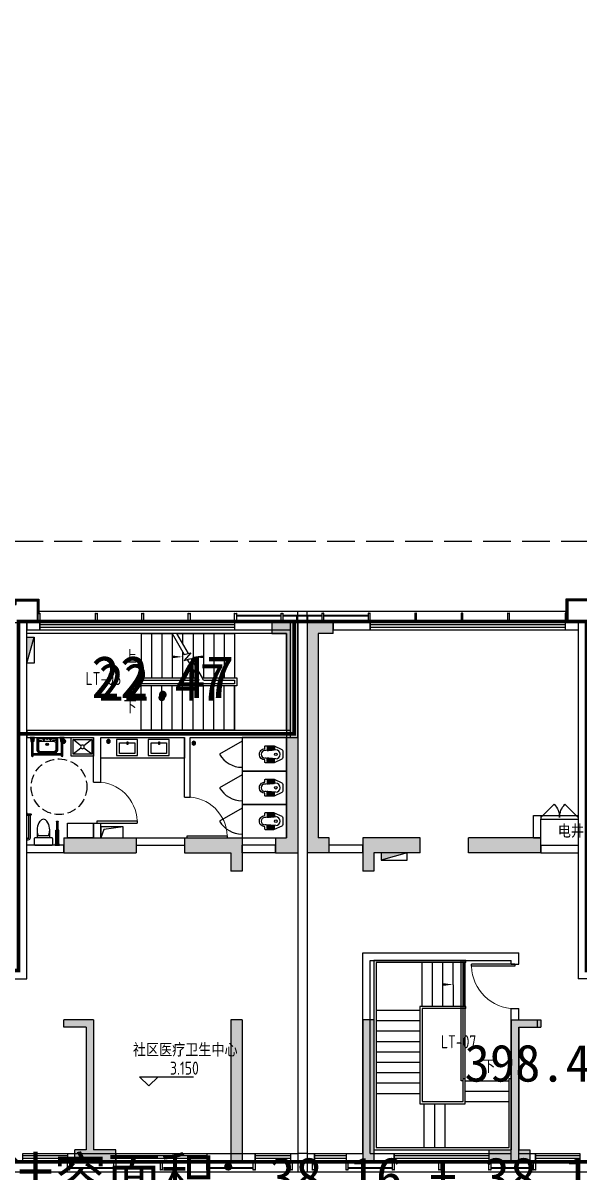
# Model space of a CAD drawing. Extents: x 512858 to 514372, y -232486 to -231710.
# Drawn here: x 513202.23 to 513217.2, y -231867.41 to -231836.46 of the extents above; entities that cross this region are included whole.
import ezdxf

# ---------------------------------------------------------------- set-up
doc = ezdxf.new("R2010")
doc.units = 0
doc.header["$LTSCALE"] = 1000
doc.linetypes.add('__DASH', pattern=[0.35, 0.25, -0.1])
doc.linetypes.add('DASH', pattern=[0.35, 0.25, -0.1])
doc.layers.get('0').update_dxf_attribs({"color": 252})
for name, color, linetype in [('$计算结果', 7, 'Continuous'), ('$面积结果', 7, 'Continuous'), ('0水提弱电', 253, 'Continuous'), ('2#HXT-2F$0$A-WALL-S', 253, 'Continuous'), ('6#-造型-1F（实施版）石材-STONE-S', 253, 'Continuous'), ('6#-造型-1F（实施版）金属型材-METAL-S', 253, 'Continuous'), ('6#-造型-1F（实施版）门窗', 253, 'Continuous'), ('A-ANNO-100-DIM-E', 253, 'Continuous'), ('A-ANNO-100-TXT', 252, 'Continuous'), ('A-ANNO-50-SYMB', 252, 'Continuous'), ('A-DOOR', 252, 'Continuous'), ('A-FIRE-DOOR', 252, 'Continuous'), ('A-HOLE-E', 253, 'Continuous'), ('A-METAL-E', 253, 'Continuous'), ('A-PATT-COLU', 253, 'Continuous'), ('A-SOIL-E', 253, 'Continuous'), ('A-STAIR', 252, 'Continuous'), ('A-STONE-S', 253, 'Continuous'), ('A-STR-CONC-B', 252, 'Continuous'), ('A-TECH-SANT', 253, 'Continuous'), ('A-WALL-S', 252, 'Continuous'), ('A-WINDOW', 253, 'Continuous'), ('AA-洁具及厨具', 253, 'Continuous'), ('LVTRY', 253, 'Continuous'), ('WALL', 252, 'Continuous'), ('Y-阳台地漏(不提资)', 253, 'Continuous'), ('洁具', 253, 'Continuous'), ('看线', 253, 'Continuous')]:
    doc.layers.add(name, color=color, linetype=linetype)
for name, color, linetype, lineweight in [('P-FIRE-FH', 252, 'Continuous', 25), ('面积-计容-社区医疗卫生中心-1', 18, 'Continuous', 0), ('面积-计容-社区文化活动中心-1', 30, 'Continuous', 0)]:
    doc.layers.add(name, color=color, linetype=linetype, lineweight=lineweight)
doc.styles.add('dw', font='simhei.ttf')
doc.styles.add('TYDG_02', font='TSSDENG.shx', dxfattribs={"width": 0.8, "bigfont": 'hztxt.shx'})

# ---------------------------------------------------------------- blocks, each defined once
blk = doc.blocks.new('1新412#HXT-2F')
at = {"layer": '2#HXT-2F$0$A-WALL-S'}
for p, q in [((-139657, -994971), (-138057, -994971)), ((-138057, -1004571), (-138057, -994971)), ((-123207, -994971), (-123207, -1004571)), ((-121607, -994971), (-123207, -994971)), ((-139357, -1004571), (-138057, -1004571)), ((-121907, -1004571), (-123207, -1004571))]:
    blk.add_line(p, q, dxfattribs=at)
blk = doc.blocks.new('1新321F结构')
at = {"layer": 'A-PATT-COLU'}
for points in [[(-131457, -995271), (-131057, -995271), (-130757, -994971), (-131457, -994971)], [(-130757, -994971), (-131057, -995271), (-131057, -1000771), (-130757, -1001171)], [(-130207, -995271), (-130507, -994971), (-130507, -1001171), (-130207, -1000771)], [(-129807, -994971), (-130507, -994971), (-130207, -995271), (-129807, -995271)], [(-137057, -1001171), (-135107, -1001171), (-135107, -1000771), (-137057, -1000771)], [(-133807, -1001171), (-132557, -1001171), (-132257, -1000771), (-133807, -1000771)], [(-132257, -1000771), (-132557, -1001171), (-132557, -1001671), (-132257, -1001671)], [(-131357, -1001171), (-130757, -1001171), (-131057, -1000771), (-131357, -1000771)], [(-129907, -1000771), (-130207, -1000771), (-130507, -1001171), (-129907, -1001171)], [(-127457, -1000771), (-129007, -1000771), (-128707, -1001171), (-127457, -1001171)], [(-128707, -1001171), (-129007, -1000771), (-129007, -1001671), (-128707, -1001671)], [(-124207, -1000771), (-126157, -1000771), (-126157, -1001171), (-124207, -1001171)], [(-136457, -1005871), (-136257, -1005671), (-137057, -1005671), (-137057, -1005871)], [(-136257, -1005671), (-136457, -1005871), (-136457, -1009171), (-136357, -1009271), (-136257, -1009171)], [(-132557, -1005671), (-132557, -1009471), (-132257, -1009471), (-132257, -1005671)], [(-129007, -1005671), (-129007, -1009471), (-128707, -1009471), (-128707, -1005671)], [(-125007, -1005671), (-124807, -1005871), (-124207, -1005871), (-124207, -1005671)], [(-124807, -1005871), (-125007, -1005671), (-125007, -1009171), (-124907, -1009271), (-124807, -1009171)], [(-136357, -1009271), (-136457, -1009171), (-136757, -1009171), (-136757, -1009471), (-136357, -1009471)], [(-135657, -1009171), (-136257, -1009171), (-136357, -1009271), (-136357, -1009471), (-135657, -1009471)], [(-125607, -1009471), (-124907, -1009471), (-124907, -1009271), (-125007, -1009171), (-125607, -1009171)], [(-124907, -1009271), (-124907, -1009471), (-124507, -1009471), (-124507, -1009171), (-124807, -1009171)]]:
    blk.add_hatch(color=256, dxfattribs=at).paths.add_polyline_path(points)
at = {"layer": 'A-STR-CONC-B'}
for p, q in [((-131457, -994971), (-130757, -994971)), ((-131457, -994971), (-131457, -995271)), ((-130757, -994971), (-130757, -1001171)), ((-130507, -994971), (-130507, -1001171)), ((-129807, -994971), (-130507, -994971)), ((-129807, -995271), (-129807, -994971)), ((-131457, -995271), (-131057, -995271)), ((-131057, -995271), (-131057, -1000771)), ((-130207, -995271), (-130207, -1000771)), ((-129807, -995271), (-130207, -995271)), ((-137057, -1000771), (-135107, -1000771)), ((-137057, -1000771), (-137057, -1001171)), ((-135107, -1000771), (-135107, -1001171)), ((-133807, -1000771), (-132257, -1000771)), ((-133807, -1000771), (-133807, -1001171)), ((-132257, -1000771), (-132257, -1001671)), ((-131357, -1000771), (-131057, -1000771)), ((-131357, -1000771), (-131357, -1001171)), ((-129907, -1000771), (-130207, -1000771)), ((-129907, -1001171), (-129907, -1000771)), ((-127457, -1000771), (-129007, -1000771)), ((-129007, -1000771), (-129007, -1001671)), ((-127457, -1001171), (-127457, -1000771)), ((-124207, -1000771), (-126157, -1000771)), ((-126157, -1001171), (-126157, -1000771)), ((-124207, -1001171), (-124207, -1000771)), ((-137057, -1001171), (-135107, -1001171)), ((-133807, -1001171), (-132557, -1001171)), ((-132557, -1001171), (-132557, -1001671)), ((-131357, -1001171), (-130757, -1001171)), ((-129907, -1001171), (-130507, -1001171)), ((-127457, -1001171), (-128707, -1001171)), ((-128707, -1001171), (-128707, -1001671)), ((-124207, -1001171), (-126157, -1001171)), ((-132257, -1001671), (-132557, -1001671)), ((-128707, -1001671), (-129007, -1001671)), ((-136257, -1005671), (-137057, -1005671)), ((-137057, -1005871), (-137057, -1005671)), ((-136257, -1005671), (-136257, -1009171)), ((-132557, -1005671), (-132557, -1009471)), ((-132257, -1005671), (-132557, -1005671)), ((-132257, -1005671), (-132257, -1009471)), ((-129007, -1005671), (-129007, -1009471)), ((-128707, -1005671), (-129007, -1005671)), ((-128707, -1005671), (-128707, -1009471)), ((-125007, -1005671), (-124207, -1005671)), ((-125007, -1005671), (-125007, -1009171)), ((-124207, -1005671), (-124207, -1005871)), ((-136457, -1005871), (-137057, -1005871)), ((-136457, -1005871), (-136457, -1009171)), ((-124807, -1005871), (-124207, -1005871)), ((-124807, -1005871), (-124807, -1009171)), ((-136457, -1009171), (-136757, -1009171)), ((-136757, -1009471), (-136757, -1009171)), ((-135657, -1009171), (-136257, -1009171)), ((-135657, -1009471), (-135657, -1009171)), ((-125607, -1009171), (-125007, -1009171)), ((-125607, -1009171), (-125607, -1009471)), ((-124807, -1009171), (-124507, -1009171)), ((-124507, -1009171), (-124507, -1009471)), ((-136357, -1009471), (-136757, -1009471)), ((-135657, -1009471), (-136357, -1009471)), ((-132257, -1009471), (-132557, -1009471)), ((-128707, -1009471), (-129007, -1009471)), ((-125607, -1009471), (-124907, -1009471)), ((-124907, -1009471), (-124507, -1009471))]:
    blk.add_line(p, q, dxfattribs=at)
blk = doc.blocks.new('1新150012525252A$C7796392C')
at = {"layer": 'LVTRY'}
for p, q in [((-421, 490), (-421, 19)), ((-381, 19), (-381, 490)), ((-381, 477), (379, 477)), ((-381, 437), (379, 437)), ((-222, 381), (-251, 349)), ((-251, 349), (-251, 26)), ((-232, 335), (-191, 381)), ((-232, 127), (-232, 335)), ((-222, 381), (221, 381)), ((232, 335), (191, 381)), ((221, 381), (251, 349)), ((232, 127), (232, 335)), ((251, 349), (251, 26)), ((379, 490), (379, 19)), ((419, 19), (419, 490)), ((-421, 19), (-381, 19)), ((-281, 123), (-253, 123)), ((-279, 51), (-253, 51)), ((251, 26), (-251, 26)), ((-192, 101), (-232, 127)), ((-232, 26), (-232, 79)), ((-232, 79), (-153, 79)), ((191, 100), (-189, 100)), ((-148, 84), (-148, 100)), ((90, 26), (-90, 26)), ((0, 26), (90, 26)), ((149, 84), (149, 100)), ((232, 79), (154, 79)), ((191, 100), (232, 127)), ((232, 26), (232, 79)), ((279, 123), (251, 123)), ((277, 51), (251, 51)), ((379, 19), (419, 19))]:
    blk.add_line(p, q, dxfattribs=at)
for points in [[(-280, 350), (-230, 410)], [(-280, 0), (-280, 350)], [(230, 410), (-230, 410)], [(280, 350), (230, 410)], [(280, 0), (280, 350)], [(280, 0), (-280, 0)]]:
    blk.add_lwpolyline(points, dxfattribs=at)
for points in [[(-341, 0), (-341, 13), (-461, 13), (-461, 0)], [(-439, 43), (-439, 30), (-447, 30), (-447, 43)], [(-425, 103), (-425, 13), (-439, 13), (-439, 103)], [(-376, 103), (-376, 13), (-363, 13), (-363, 103)], [(-363, 43), (-363, 30), (-355, 30), (-355, 43)], [(459, 0), (459, 13), (339, 13), (339, 0)], [(361, 43), (361, 30), (353, 30), (353, 43)], [(375, 103), (375, 13), (361, 13), (361, 103)], [(424, 103), (424, 13), (437, 13), (437, 103)], [(437, 43), (437, 30), (445, 30), (445, 43)]]:
    blk.add_lwpolyline(points, close=True, dxfattribs=at)
for centre, radius in [((-91, 54), 15), ((-1, 182), 33.1), ((-1, 182), 24.9), ((-1, 44), 8), ((89, 56), 15)]:
    blk.add_circle(centre, radius, dxfattribs=at)
for centre, radius, start, end in [((-401, 490), 20, 89.9999, 180), ((-401, 490), 20, 0.0006, 90.0006), ((399, 490), 20, 89.9999, 180), ((399, 490), 20, 0.0006, 90.0006), ((-189, 105), 5, 237.2444, 270), ((-153, 84), 5, 270, 0), ((154, 84), 5, 180, 270)]:
    blk.add_arc(centre, radius, start, end, dxfattribs=at)
blk = doc.blocks.new('1新17001ZJZJ17171616A$C1AC53746')
at = {"layer": 'LVTRY'}
for p, q in [((200, 80), (200, 420)), ((260, 390), (260, 110))]:
    blk.add_line(p, q, dxfattribs=at)
blk.add_lwpolyline([(430, 420), (200, 420), (200, 470, 0.414214), (170, 500), (30, 500, 0.414214), (0, 470), (0, 30, 0.414214), (30, 0), (170, 0, 0.414214), (200, 30), (200, 80), (430, 80)], format="xyb", dxfattribs=at)
for centre, radius, start, end in [((413, 23), 398, 53.3619, 112.5495), ((590, 250), 110, 303.4509, 56.5491), ((413, 477), 398, 247.4505, 306.6381)]:
    blk.add_arc(centre, radius, start, end, dxfattribs=at)
blk = doc.blocks.new('1新16001A$C29CE02E2')
at = {"layer": 'LVTRY'}
for p, q in [((-395, 13), (-395, 632)), ((-355, 632), (-355, 13)), ((-355, 13), (-395, 13))]:
    blk.add_line(p, q, dxfattribs=at)
for points in [[(-399, 403), (-399, 13), (-413, 13), (-413, 403)], [(-351, 403), (-351, 13), (-337, 13), (-337, 403)], [(-435, 0), (-435, 13), (-315, 13), (-315, 0)], [(-413, 37), (-413, 24), (-421, 24), (-421, 37)], [(-337, 37), (-337, 24), (-329, 24), (-329, 37)]]:
    blk.add_lwpolyline(points, close=True, dxfattribs=at)
for start, end in [(89.9994, 179.9994), (360, 90.0001)]:
    blk.add_arc((-375, 632), 20, start, end, dxfattribs=at)
at = {"layer": 'AA-洁具及厨具', "ltscale": 0.3, "extrusion": (-3.33617e-15, -3.68096e-16, -1), "zscale": -1, "rotation": 89.9999999562683}
blk.add_blockref('1新17001ZJZJ17171616A$C1AC53746', (250, 0), dxfattribs=at)
blk = doc.blocks.new('1新73A$C102F5F07')
at = {"layer": 'LVTRY'}
for points in [[(0, -130), (13, -130), (13, -210), (0, -210)], [(0, -790), (13, -790), (13, -870), (0, -870)]]:
    blk.add_lwpolyline(points, close=True, dxfattribs=at)
for points in [[(13, -150), (40, -150, -0.414214), (100, -210), (100, -810)], [(13, -190), (40, -190, -0.414214), (60, -210), (60, -810)]]:
    blk.add_lwpolyline(points, format="xyb", dxfattribs=at)
for points in [[(13, -810), (100, -810)], [(13, -850), (100, -850)]]:
    blk.add_lwpolyline(points, dxfattribs=at)
blk.add_arc((100, -830), 20, 269.9531, 90, dxfattribs=at)
blk = doc.blocks.new('1新78A$C4325192B')
at = {"xscale": -1}
blk.add_blockref('1新73A$C102F5F07', (0, 0), dxfattribs=at)
at = {"layer": 'AA-洁具及厨具', "ltscale": 0.3, "extrusion": (0, 0, -1), "zscale": -1, "rotation": 179.9999736112728}
blk.add_blockref('1新16001A$C29CE02E2', (450, 0), dxfattribs=at)
blk = doc.blocks.new('1新81A$C4DE61101')
at = {"color": 8, "linetype": '__DASH'}
blk.add_circle((0, 0), 750, dxfattribs=at)
blk = doc.blocks.new('1新181酒店一层$0$$lvtry$00000012')
for p, q in [((-250, -50), (-39, -219)), ((-250, -450), (-39, -281)), ((39, -219), (250, -50)), ((39, -281), (250, -450))]:
    blk.add_line(p, q)
for points in [[(300, -500), (300, 0), (-300, 0), (-300, -500)], [(250, -450), (250, -50), (-250, -50), (-250, -450)]]:
    blk.add_lwpolyline(points, close=True)
blk.add_circle((0, -250), 50)
blk = doc.blocks.new('1新80A$C4A0C0E4D')
h = blk.add_hatch()
h.set_pattern_fill('ANSI31', color=13, scale=20, style=0)
h.set_pattern_definition([(45, (0, 0), (-22.45, 22.45), [])])
edge = h.paths.add_edge_path()
edge.add_arc((0, 0), 50, 180, 0)
edge.add_arc((0, 0), 50, 0, 180)
blk.add_circle((0, 0), 50)
blk = doc.blocks.new('1新09$TwtSys$00000434')
for p, q in [((-0.5, 0.5), (-0.5, -0.5)), ((-0.5, -0.5), (0.5, 0.5)), ((0.5, 0.5), (-0.5, 0.5)), ((0.5, -0.5), (0.5, 0.5)), ((-0.5, -0.5), (0.5, -0.5))]:
    blk.add_line(p, q)
blk.add_solid([(0.5, -0.5), (0.5, 0.5), (-0.5, -0.5)])
blk = doc.blocks.new('1新65222')
at = {"layer": 'P-FIRE-FH', "zscale": 700}
for p, xscale, yscale, rotation in [((595806, 1476743), -700.0000000000001, 200.0000000000001, 270), ((605606, 1471189), 700, 200, 179.9999999976425)]:
    blk.add_blockref('1新09$TwtSys$00000434', p, dxfattribs=dict(at, xscale=xscale, yscale=yscale, rotation=rotation))
blk = doc.blocks.new('1新170gthegsffsf')
at = {"layer": '6#-造型-1F（实施版）金属型材-METAL-S'}
blk.add_lwpolyline([(2575456, -483476), (2575446, -483476), (2575446, -483466), (2575416, -483466), (2575416, -483476), (2575406, -483476), (2575406, -483226), (2575456, -483226)], close=True, dxfattribs=at)
blk = doc.blocks.new('1新662fwy')
at = {"layer": '6#-造型-1F（实施版）石材-STONE-S'}
for points in [[(2488082, -563718), (2488082, -563118), (2488682, -563118), (2488682, -563218), (2490682, -563218), (2490682, -563118), (2491282, -563118), (2491282, -563718)], [(2488102, -563718), (2488102, -563138), (2488662, -563138), (2488662, -563238), (2490702, -563238), (2490702, -563138), (2491262, -563138), (2491262, -563718)], [(2508732, -563718), (2508732, -563118), (2508132, -563118), (2508132, -563218), (2506132, -563218), (2506132, -563118), (2505532, -563118), (2505532, -563718)], [(2508712, -563718), (2508712, -563138), (2508152, -563138), (2508152, -563238), (2506112, -563238), (2506112, -563138), (2505552, -563138), (2505552, -563718)]]:
    blk.add_lwpolyline(points, dxfattribs=at)
at = {"layer": '6#-造型-1F（实施版）金属型材-METAL-S'}
for points in [[(2488052, -563528), (2488052, -563088), (2491312, -563088), (2491312, -563478)], [(2508762, -563528), (2508762, -563088), (2505502, -563088), (2505502, -563478)]]:
    blk.add_lwpolyline(points, dxfattribs=at)
at = {"layer": 'A-METAL-E', "linetype": 'ByBlock'}
for points in [[(2464877, -547920), (2465425, -578518), (2498282, -578518)], [(2491312, -563418), (2505502, -563418)], [(2498282, -563518), (2498282, -563418)], [(2498532, -578518), (2528332, -578518), (2528332, -574918), (2529832, -574918), (2529832, -563418), (2522532, -563418)], [(2498532, -563518), (2498532, -563418)], [(2498282, -578218), (2498282, -578518)], [(2498532, -578218), (2498532, -578518)], [(2498282, -578518), (2498532, -578518)]]:
    blk.add_lwpolyline(points, dxfattribs=at)
at = {"layer": 'A-STONE-S'}
for p, q in [((2498282, -563718), (2498282, -563518)), ((2498532, -563718), (2498532, -563518)), ((2498262, -563718), (2498262, -563538)), ((2498552, -563718), (2498552, -563538))]:
    blk.add_line(p, q, dxfattribs=at)
for points in [[(2496632, -563518), (2497832, -563518)], [(2497882, -563518), (2498932, -563518)], [(2498982, -563518), (2500182, -563518)], [(2496632, -563538), (2497832, -563538)], [(2497882, -563538), (2498262, -563538)], [(2498282, -563538), (2498532, -563538)], [(2498552, -563538), (2498932, -563538)], [(2498982, -563538), (2500182, -563538)], [(2492132, -578398), (2493332, -578398)], [(2492132, -578418), (2493332, -578418)], [(2495882, -578398), (2497082, -578398)], [(2495882, -578418), (2497082, -578418)], [(2499632, -578398), (2500832, -578398)], [(2499632, -578418), (2500832, -578418)], [(2503482, -578398), (2504632, -578398)], [(2503482, -578418), (2504632, -578418)]]:
    blk.add_lwpolyline(points, dxfattribs=at)
at = {"layer": '6#-造型-1F（实施版）门窗', "rotation": 180}
for p in [(5066738, -1046944), (5068288, -1046944), (5069538, -1046944), (5070788, -1046944), (5072038, -1046944), (5073288, -1046944)]:
    blk.add_blockref('1新170gthegsffsf', p, dxfattribs=at)
at = {"layer": '6#-造型-1F（实施版）门窗', "xscale": -1, "rotation": 180}
for p in [(-76474, -1046944), (-75224, -1046944), (-73974, -1046944), (-72724, -1046944), (-71474, -1046944), (-69924, -1046944)]:
    blk.add_blockref('1新170gthegsffsf', p, dxfattribs=at)
at = {"layer": '6#-造型-1F（实施版）门窗'}
for p in [(-83324, -94993), (-82074, -94993), (-80824, -94993), (-79574, -94993), (-78324, -94993), (-77324, -94993), (-76724, -94993), (-75824, -94993), (-74574, -94993), (-73324, -94993), (-71974, -94993), (-70774, -94993)]:
    blk.add_blockref('1新170gthegsffsf', p, dxfattribs=at)
blk = doc.blocks.new('1新13$plan$00002878')
at = {"layer": '洁具', "color": 0}
for p, q in [((-198, -230), (-127, -230)), ((-198, -250), (-127, -250)), ((-198, -255), (-125, -255)), ((-198, -275), (-125, -275)), ((-198, -280), (-123, -280)), ((-198, -300), (-123, -300)), ((-198, -305), (-121, -305)), ((-120, -192), (-100, -450)), ((120, -192), (100, -450)), ((198, -305), (121, -305)), ((198, -280), (123, -280)), ((198, -300), (123, -300)), ((198, -255), (125, -255)), ((198, -275), (125, -275)), ((198, -230), (127, -230)), ((198, -250), (127, -250)), ((-198, -325), (-121, -325)), ((-198, -330), (-119, -330)), ((-198, -350), (-119, -350)), ((-198, -355), (-117, -355)), ((-198, -375), (-117, -375)), ((-198, -380), (-115, -380)), ((-198, -400), (-115, -400)), ((-198, -405), (-113, -405)), ((-198, -425), (-113, -425)), ((-100, -450), (-100, -486)), ((100, -450), (100, -486)), ((198, -405), (113, -405)), ((198, -425), (113, -425)), ((198, -380), (115, -380)), ((198, -400), (115, -400)), ((198, -355), (117, -355)), ((198, -375), (117, -375)), ((198, -330), (119, -330)), ((198, -350), (119, -350)), ((198, -325), (121, -325))]:
    blk.add_line(p, q, dxfattribs=at)
at = {"layer": '洁具'}
blk.add_lwpolyline([(-150, -486), (-210, -486, -0.414214), (-230, -466), (-230, -247, -0.108031), (-228, -239), (-132, -29, -0.293069), (-87, 0), (87, 0, -0.293069), (132, -29), (228, -239, -0.108031), (230, -247), (230, -466, -0.414214), (210, -486), (150, -486, -0.370477), (18, -634, -0.440428)], format="xyb", close=True, dxfattribs=at)
at = {"layer": '洁具', "color": 0}
blk.add_circle((1, -190), 33.9, dxfattribs=at)
for centre, radius, start, end in [((-198, -240), 10, 90, 270), ((-198, -265), 10, 90, 270), ((-198, -290), 10, 90, 270), ((-198, -315), 10, 90, 270), ((-127, -240), 10, 270, 90), ((-125, -265), 10, 270, 90), ((-123, -290), 10, 270, 90), ((-121, -315), 10, 270, 90), ((-1, -198), 120, 89.7121, 177.2241), ((1, -198), 120, 2.7759, 90.2879), ((121, -315), 10, 90, 270), ((123, -290), 10, 90, 270), ((125, -265), 10, 90, 270), ((127, -240), 10, 90, 270), ((198, -240), 10, 270, 90), ((198, -265), 10, 270, 90), ((198, -290), 10, 270, 90), ((198, -315), 10, 270, 90), ((-198, -340), 10, 90, 270), ((-198, -365), 10, 90, 270), ((-198, -390), 10, 90, 270), ((-198, -415), 10, 90, 270), ((-119, -340), 10, 270, 90), ((-117, -365), 10, 270, 90), ((-115, -390), 10, 270, 90), ((-113, -415), 10, 270, 90), ((0, -485), 100, 180.775, 359.225), ((113, -415), 10, 90, 270), ((115, -390), 10, 90, 270), ((117, -365), 10, 90, 270), ((119, -340), 10, 90, 270), ((198, -340), 10, 270, 90), ((198, -365), 10, 270, 90), ((198, -390), 10, 270, 90), ((198, -415), 10, 270, 90)]:
    blk.add_arc(centre, radius, start, end, dxfattribs=at)
blk = doc.blocks.new('1新07$DorLib2D$00000228')
at = {"color": 0}
blk.add_line((0.5, 0), (0, 0.866), dxfattribs=at)
blk.add_arc((0.5, 0), 1, 120, 180, dxfattribs=at)
blk = doc.blocks.new('1新86A$C61515887')
at = {"layer": 'A-TECH-SANT'}
blk.add_lwpolyline([(-1200, 450), (-1200, -450), (0, -450), (0, 450)], close=True, dxfattribs=at)
at = {"layer": 'A-TECH-SANT', "xscale": -700, "yscale": -700, "zscale": 100, "rotation": 270}
blk.add_blockref('1新07$DorLib2D$00000228', (-1200, 0), dxfattribs=at)
at = {"layer": 'A-TECH-SANT', "rotation": 270}
blk.add_blockref('1新13$plan$00002878', (-100, 0), dxfattribs=at)
blk = doc.blocks.new('1新10$WINLIB2D$00000001')
at = {"color": 0}
for points in [[(-0.5, 0.5), (-0.5, -0.5)], [(-0.5, 0.5), (0.5, 0.5)], [(0.5, -0.5), (0.5, 0.5)], [(0.5, 0.1667), (-0.5, 0.1667)], [(0.5, -0.1667), (-0.5, -0.1667)], [(-0.5, -0.5), (0.5, -0.5)]]:
    blk.add_lwpolyline(points, dxfattribs=at)
blk = doc.blocks.new('1新03$DorLib2D$00000001')
for p, q in [((0.45, 0.975), (0.5, 0.975)), ((0.45, 0), (0.45, 0.975)), ((0.5, 0), (0.5, 0.975)), ((0.5, 0), (0.45, 0))]:
    blk.add_line(p, q)
at = {"lineweight": 13}
blk.add_arc((0.475, 0), 0.975, 91.4693, 180, dxfattribs=at)
blk = doc.blocks.new('1新14$plan$00003701')
for points in [[(-283, -433), (-283, 0), (283, 0), (283, -433), (-283, -433)], [(-212, -93), (-212, -382), (200, -382), (200, -93), (-4, -93)], [(-23, -93), (-212, -93)], [(-23, -66), (-23, -139), (-4, -139), (-4, -66), (-23, -66)]]:
    blk.add_lwpolyline(points)
blk = doc.blocks.new('1新05$DorLib2D$00000116')
at = {"color": 0}
for p, q in [((-0.5, 0), (-0.146, 0.354)), ((0.5, 0), (0.146, 0.354))]:
    blk.add_line(p, q, dxfattribs=at)
for centre, start, end in [((-0.5, 0), 0, 45), ((0.5, 0), 135, 180)]:
    blk.add_arc(centre, 0.5, start, end, dxfattribs=at)

msp = doc.modelspace()

# ---------------------------------------------------------------- linework, layer by layer
at = {"color": 252, "elevation": 0}
msp.add_lwpolyline([(513209.629, -231852.611), (513209.879, -231852.611)], dxfattribs=at)
at = {"color": 252}
for points in [[(513209.879, -231866.911), (513209.629, -231866.911)], [(513209.879, -231867.111), (513209.629, -231867.111)]]:
    msp.add_lwpolyline(points, dxfattribs=at)
at = {"layer": 'A-ANNO-100-DIM-E', "color": 252}
for p, q in [((513205.619, -231865.093), (513205.369, -231864.843)), ((513205.369, -231864.843), (513206.819, -231864.843)), ((513205.619, -231865.093), (513205.869, -231864.843))]:
    msp.add_line(p, q, dxfattribs=at)
at = {"layer": 'A-ANNO-50-SYMB', "color": 252}
for points in [[(513205.269, -231853.536, 0, 0, 0), (513206.529, -231853.536, 0, 0.08, 0), (513206.229, -231853.536, 0, 0, 0)], [(513205.269, -231854.886, 0, 0, 0), (513208.629, -231854.886, 0, 0, 0), (513208.629, -231853.536, 0, 0, 0), (513206.809, -231853.536, 0, 0.08, 0), (513207.109, -231853.536, 0, 0, 0)]]:
    msp.add_lwpolyline(points, format="xyseb", dxfattribs=at)
at = {"layer": 'A-DOOR', "color": 252}
for points in [[(513205.279, -231858.411), (513206.579, -231858.411)], [(513205.279, -231858.611), (513206.579, -231858.611)]]:
    msp.add_lwpolyline(points, dxfattribs=at)
at = {"layer": 'A-FIRE-DOOR', "color": 252}
for p, q in [((513216.179, -231857.811), (513217.179, -231857.811)), ((513216.179, -231857.911), (513217.179, -231857.911))]:
    msp.add_line(p, q, dxfattribs=at)
at = {"layer": 'A-HOLE-E', "color": 252}
msp.add_lwpolyline([(513204.329, -231858.411), (513204.929, -231858.411), (513204.929, -231858.111), (513204.329, -231858.111)], close=True, dxfattribs=at)
msp.add_lwpolyline([(513204.929, -231858.111), (513204.403, -231858.185), (513204.329, -231858.411)], dxfattribs=at)
at = {"layer": 'A-SOIL-E', "color": 252, "elevation": 0}
for points in [[(513209.629, -231858.811), (513209.629, -231867.111)], [(513209.879, -231858.811), (513209.879, -231867.111)]]:
    msp.add_lwpolyline(points, dxfattribs=at)
at = {"layer": 'A-STAIR', "color": 252}
for p, q in [((513205.409, -231852.911), (513206.25, -231852.911)), ((513205.409, -231852.911), (513205.409, -231854.101)), ((513205.689, -231852.911), (513205.689, -231854.101)), ((513205.969, -231852.911), (513205.969, -231854.101)), ((513206.249, -231852.911), (513206.249, -231854.101)), ((513206.25, -231852.911), (513206.574, -231853.471)), ((513206.365, -231852.911), (513207.929, -231852.911)), ((513206.365, -231852.911), (513206.674, -231853.445)), ((513206.529, -231852.911), (513206.529, -231853.193)), ((513206.809, -231852.911), (513206.809, -231853.678)), ((513207.089, -231852.911), (513207.089, -231854.101)), ((513207.369, -231852.911), (513207.369, -231854.101)), ((513207.649, -231852.911), (513207.649, -231854.101)), ((513207.929, -231852.911), (513207.929, -231854.101)), ((513209.329, -231852.911), (513207.929, -231852.911)), ((513207.929, -231852.911), (513207.929, -231854.101)), ((513209.329, -231855.511), (513209.329, -231852.911)), ((513206.529, -231853.393), (513206.529, -231854.101)), ((513206.746, -231853.425), (513206.573, -231853.631)), ((513206.574, -231853.471), (513206.746, -231853.425)), ((513206.573, -231853.631), (513206.753, -231853.583)), ((513206.653, -231853.61), (513206.937, -231854.101)), ((513206.753, -231853.583), (513207.052, -231854.101)), ((513206.809, -231853.878), (513206.809, -231854.101)), ((513205.409, -231855.511), (513205.409, -231854.321)), ((513205.689, -231855.511), (513205.689, -231854.321)), ((513205.969, -231855.511), (513205.969, -231854.321)), ((513206.249, -231855.511), (513206.249, -231854.321)), ((513206.529, -231855.511), (513206.529, -231854.321)), ((513206.809, -231855.511), (513206.809, -231854.321)), ((513206.972, -231854.161), (513206.937, -231854.101)), ((513207.087, -231854.161), (513207.052, -231854.101)), ((513207.089, -231855.511), (513207.089, -231854.321)), ((513207.369, -231855.511), (513207.369, -231854.321)), ((513207.649, -231855.511), (513207.649, -231854.321)), ((513207.929, -231855.511), (513207.929, -231854.321)), ((513207.929, -231854.321), (513207.929, -231855.511)), ((513207.929, -231855.511), (513205.409, -231855.511)), ((513207.929, -231855.511), (513209.329, -231855.511)), ((513212.979, -231862.951), (513212.978, -231861.771)), ((513213.259, -231862.951), (513213.258, -231861.771)), ((513213.539, -231862.951), (513213.538, -231861.771)), ((513213.819, -231862.951), (513213.818, -231861.771)), ((513212.919, -231863.061), (513211.739, -231863.061)), ((513212.919, -231863.341), (513211.739, -231863.341)), ((513212.919, -231863.621), (513211.739, -231863.621)), ((513212.919, -231863.901), (513211.739, -231863.901)), ((513212.919, -231864.181), (513211.739, -231864.181)), ((513212.919, -231864.461), (513211.739, -231864.461)), ((513212.919, -231864.741), (513211.739, -231864.741)), ((513214.079, -231864.891), (513214.139, -231864.891)), ((513215.319, -231864.891), (513215.379, -231864.891)), ((513212.919, -231865.021), (513211.739, -231865.021)), ((513214.139, -231864.951), (513215.319, -231864.951)), ((513214.139, -231865.231), (513215.319, -231865.231)), ((513212.919, -231865.301), (513211.739, -231865.301)), ((513214.139, -231865.511), (513215.319, -231865.511)), ((513213.028, -231865.571), (513213.028, -231866.751)), ((513213.308, -231865.571), (513213.308, -231866.751)), ((513213.588, -231865.571), (513213.588, -231866.751))]:
    msp.add_line(p, q, dxfattribs=at)
for points in [[(513208.929, -231852.911), (513202.329, -231852.911)], [(513207.052, -231854.101), (513207.989, -231854.101), (513207.989, -231854.321), (513205.349, -231854.321), (513205.349, -231854.101), (513206.937, -231854.101)], [(513207.087, -231854.161), (513207.929, -231854.161), (513207.929, -231854.261), (513205.409, -231854.261), (513205.409, -231854.161), (513206.972, -231854.161)]]:
    msp.add_lwpolyline(points, dxfattribs=at)
at = {"layer": 'A-TECH-SANT', "color": 252}
msp.add_lwpolyline([(513206.579, -231856.261), (513204.329, -231856.261), (513204.329, -231855.711), (513206.579, -231855.711)], close=True, dxfattribs=at)
at = {"layer": 'A-WALL-S', "color": 252}
for p, q in [((513202.329, -231852.611), (513202.679, -231852.611)), ((513202.329, -231852.611), (513202.329, -231852.811)), ((513202.329, -231852.811), (513202.679, -231852.811)), ((513207.929, -231852.611), (513209.429, -231852.611)), ((513207.929, -231852.811), (513209.429, -231852.811)), ((513210.579, -231852.611), (513211.579, -231852.611)), ((513210.579, -231852.611), (513210.579, -231852.811)), ((513210.579, -231852.811), (513211.579, -231852.811)), ((513216.829, -231852.611), (513217.179, -231852.611)), ((513216.829, -231852.811), (513217.179, -231852.811)), ((513217.179, -231852.611), (513217.179, -231852.811)), ((513202.329, -231855.511), (513204.229, -231855.511)), ((513202.329, -231855.511), (513202.329, -231855.711)), ((513204.229, -231855.511), (513206.629, -231855.511)), ((513206.629, -231855.511), (513209.429, -231855.511)), ((513202.329, -231855.711), (513204.129, -231855.711)), ((513204.129, -231856.911), (513204.129, -231855.711)), ((513204.329, -231856.911), (513204.329, -231855.711)), ((513204.329, -231855.711), (513206.579, -231855.711)), ((513206.579, -231857.311), (513206.579, -231855.711)), ((513206.729, -231857.311), (513206.729, -231855.711)), ((513206.729, -231855.711), (513209.429, -231855.711)), ((513204.129, -231858.411), (513204.129, -231858.011)), ((513204.329, -231858.411), (513204.329, -231858.011)), ((513215.979, -231858.411), (513215.979, -231857.811)), ((513215.979, -231857.811), (513216.179, -231857.811)), ((513216.179, -231858.411), (513216.179, -231857.911)), ((513216.179, -231857.911), (513216.179, -231857.911)), ((513217.179, -231857.811), (513217.179, -231857.911)), ((513204.129, -231858.411), (513204.329, -231858.411)), ((513206.579, -231858.411), (513206.729, -231858.411)), ((513215.979, -231858.411), (513216.179, -231858.411)), ((513203.329, -231858.611), (513202.329, -231858.611)), ((513202.329, -231858.811), (513202.329, -231858.611)), ((513203.329, -231858.811), (513203.329, -231858.611)), ((513209.029, -231858.611), (513208.129, -231858.611)), ((513208.129, -231858.811), (513208.129, -231858.611)), ((513209.029, -231858.811), (513209.029, -231858.611)), ((513211.379, -231858.611), (513210.479, -231858.611)), ((513210.479, -231858.811), (513210.479, -231858.611)), ((513211.379, -231858.811), (513211.379, -231858.611)), ((513216.179, -231858.611), (513217.179, -231858.611)), ((513216.179, -231858.611), (513216.179, -231858.811)), ((513217.179, -231858.611), (513217.179, -231858.811)), ((513203.329, -231858.811), (513202.329, -231858.811)), ((513209.029, -231858.811), (513208.129, -231858.811)), ((513211.379, -231858.811), (513210.479, -231858.811)), ((513216.179, -231858.811), (513217.179, -231858.811)), ((513211.379, -231866.911), (513211.379, -231861.511)), ((513211.379, -231861.511), (513215.579, -231861.511)), ((513215.579, -231861.811), (513215.579, -231861.511)), ((513211.579, -231866.911), (513211.579, -231861.711)), ((513215.379, -231861.811), (513215.379, -231861.711)), ((513215.379, -231863.311), (513215.379, -231863.011)), ((513215.579, -231863.311), (513215.579, -231863.011)), ((513203.429, -231866.911), (513204.729, -231866.911)), ((513207.179, -231866.911), (513208.479, -231866.911)), ((513209.429, -231866.911), (513209.629, -231866.911)), ((513209.629, -231866.911), (513209.629, -231867.111)), ((513209.879, -231866.911), (513210.079, -231866.911)), ((513209.879, -231866.911), (513209.879, -231867.111)), ((513210.929, -231866.911), (513211.379, -231866.911)), ((513211.579, -231866.911), (513212.229, -231866.911)), ((513214.779, -231866.911), (513215.379, -231866.911)), ((513215.579, -231866.911), (513216.029, -231866.911)), ((513203.429, -231867.111), (513204.729, -231867.111)), ((513207.179, -231867.111), (513208.479, -231867.111)), ((513209.429, -231867.111), (513209.629, -231867.111)), ((513209.879, -231867.111), (513210.079, -231867.111)), ((513210.929, -231867.111), (513211.479, -231867.111)), ((513211.479, -231867.111), (513212.229, -231867.111)), ((513214.779, -231867.111), (513215.379, -231867.111)), ((513215.579, -231867.111), (513216.029, -231867.111))]:
    msp.add_line(p, q, dxfattribs=at)
for points in [[(513202.679, -231852.611), (513202.679, -231852.811)], [(513207.929, -231852.611), (513207.929, -231852.811)], [(513211.579, -231852.611), (513211.579, -231852.811)], [(513216.829, -231852.611), (513216.829, -231852.811)], [(513204.129, -231856.911), (513204.329, -231856.911)], [(513206.579, -231857.311), (513206.729, -231857.311)], [(513204.129, -231858.011), (513204.329, -231858.011)], [(513216.179, -231857.811), (513216.179, -231857.911)], [(513217.179, -231857.811), (513217.179, -231857.911)], [(513206.579, -231858.411), (513206.729, -231858.411)], [(513215.379, -231861.811), (513215.579, -231861.811)], [(513215.379, -231863.011), (513215.579, -231863.011)], [(513203.429, -231866.911), (513203.429, -231867.111)], [(513204.729, -231866.911), (513204.729, -231867.111)], [(513207.179, -231866.911), (513207.179, -231867.111)], [(513208.479, -231866.911), (513208.479, -231867.111)], [(513209.429, -231866.911), (513209.429, -231867.111)], [(513210.079, -231866.911), (513210.079, -231867.111)], [(513210.929, -231866.911), (513210.929, -231867.111)], [(513212.229, -231866.911), (513212.229, -231867.111)], [(513214.779, -231866.911), (513214.779, -231867.111)], [(513216.029, -231866.911), (513216.029, -231867.111)]]:
    msp.add_lwpolyline(points, dxfattribs=at)
at = {"layer": 'LVTRY', "color": 252}
msp.add_lwpolyline([(513203.429, -231858.011), (513204.129, -231858.011), (513204.129, -231858.411), (513203.429, -231858.411)], close=True, dxfattribs=at)
at = {"layer": 'WALL', "color": 252}
for p, q in [((513209.429, -231855.711), (513209.429, -231852.611)), ((513209.429, -231852.611), (513209.629, -231852.611)), ((513209.629, -231855.711), (513209.629, -231852.611)), ((513209.429, -231855.711), (513209.629, -231855.711)), ((513215.379, -231867.111), (513215.379, -231863.311)), ((513215.379, -231863.311), (513216.079, -231863.311)), ((513216.079, -231863.311), (513216.079, -231863.511)), ((513215.579, -231867.111), (513215.579, -231863.511)), ((513215.579, -231863.511), (513216.079, -231863.511)), ((513215.379, -231867.111), (513215.579, -231867.111))]:
    msp.add_line(p, q, dxfattribs=at)
at = {"layer": '看线', "color": 252, "linetype": 'DASH', "ltscale": 0.003, "elevation": 0}
msp.add_lwpolyline([(513175.808, -231830.369), (513175.523, -231814.472), (513217.935, -231813.712), (513218.187, -231827.81), (513195.772, -231828.211), (513195.958, -231838.51), (513190.258, -231838.611), (513190.469, -231850.42), (513242.281, -231850.42), (513242.281, -231864.911), (513239.981, -231864.911), (513239.981, -231867.711), (513238.104, -231867.711)], dxfattribs=at)
at = {"layer": '面积-计容-社区文化活动中心-1', "ltscale": 3, "const_width": 0.1}
msp.add_lwpolyline([(513209.529, -231852.585), (513202.104, -231852.584), (513202.104, -231855.611), (513209.529, -231855.611)], close=True, dxfattribs=at)

# ---------------------------------------------------------------- block references
at = {"color": 252, "xscale": 0.001, "yscale": 0.001, "zscale": 0.001}
for name, p in [('1新321F结构', (513340.386, -230857.64)), ('1新412#HXT-2F', (513340.386, -230857.64)), ('1新86A$C61515887', (513209.329, -231856.161)), ('1新81A$C4DE61101', (513203.199, -231857.034)), ('1新86A$C61515887', (513209.329, -231857.061)), ('1新86A$C61515887', (513209.329, -231857.961))]:
    msp.add_blockref(name, p, dxfattribs=at)
at = {"layer": '0水提弱电', "color": 252, "xscale": 0.001, "yscale": 0.001, "zscale": 0.001}
msp.add_blockref('1新65222', (512606.622, -233330.1), dxfattribs=at)
at = {"layer": 'A-DOOR', "color": 252, "xscale": -1.1, "yscale": -1.1}
for p, zscale, rotation in [((513204.229, -231857.461), 0.2, 89.99999999999994), ((513206.654, -231857.861), 0.15, 89.99999999999517)]:
    msp.add_blockref('1新03$DorLib2D$00000001', p, dxfattribs=dict(at, zscale=zscale, rotation=rotation))
at = {"layer": 'A-FIRE-DOOR', "color": 252, "xscale": -1, "zscale": 0.1}
msp.add_blockref('1新05$DorLib2D$00000116', (513216.679, -231857.861), dxfattribs=at)
at = {"layer": 'A-TECH-SANT', "color": 252, "xscale": 0.001, "yscale": -0.001, "zscale": 0.001, "rotation": 180}
for p in [(513205.029, -231855.761), (513205.879, -231855.761)]:
    msp.add_blockref('1新14$plan$00003701', p, dxfattribs=at)
at = {"layer": 'A-WINDOW', "color": 252, "yscale": -0.2, "zscale": 0.2}
for p, xscale in [((513205.304, -231852.711), 5.25), ((513214.204, -231852.711), 5.25), ((513202.829, -231867.011), 1.2), ((513205.954, -231867.011), 2.450000000003434), ((513208.954, -231867.011), 0.9500000000000001), ((513210.504, -231867.011), 0.85), ((513213.504, -231867.011), 2.55), ((513216.629, -231867.011), 1.2)]:
    msp.add_blockref('1新10$WINLIB2D$00000001', p, dxfattribs=dict(at, xscale=xscale))
at = {"layer": 'LVTRY', "color": 252, "xscale": 0.001, "yscale": 0.001, "zscale": 0.001, "rotation": 180}
for name, p in [('1新150012525252A$C7796392C', (513202.879, -231855.711)), ('1新78A$C4325192B', (513202.329, -231858.611))]:
    msp.add_blockref(name, p, dxfattribs=at)
at = {"layer": 'LVTRY', "color": 252, "xscale": -0.001, "yscale": 0.001, "zscale": 0.001}
msp.add_blockref('1新181酒店一层$0$$lvtry$00000012', (513203.829, -231855.711), dxfattribs=at)
at = {"layer": 'Y-阳台地漏(不提资)', "color": 252, "xscale": -0.001, "yscale": 0.001, "zscale": 0.001}
for p in [(513203.329, -231855.811), (513204.529, -231855.811), (513206.829, -231855.861)]:
    msp.add_blockref('1新80A$C4A0C0E4D', p, dxfattribs=at)

# ---------------------------------------------------------------- texts
at = {"layer": '$计算结果', "insert": (513197.256, -231871.146), "char_height": 1.06217, "width": 54.17076, "attachment_point": 4, "style": 'dw'}
msp.add_mtext('  住宅计容面积：38.16 + 38.16 + 7.16 + 7.16 + 4.74 = 95.38\\P  社区医疗卫生中心计容面积：398.40 = 398.40\\P  社区文化活动中心计容面积：377.93 + 22.47 = 400.40\\P本层计容建筑面积：95.38 + 398.40 + 400.40 = 894.18\\P总面积：894.18 = 894.18', dxfattribs=at)
at = {"layer": '$面积结果', "color": 30, "style": 'dw'}
msp.add_text('22.47', height=1.1331, dxfattribs=at).set_placement((513204.068, -231854.643))
at = {"layer": 'A-ANNO-100-DIM-E', "color": 252, "style": 'TYDG_02', "width": 0.8}
msp.add_text('3.150', height=0.35, dxfattribs=at).set_placement((513206.187, -231864.788))
at = {"layer": 'A-ANNO-100-TXT', "color": 252, "style": 'TYDG_02', "width": 0.8}
for s, p in [('LT-06', (513203.913, -231854.295)), ('LT-07', (513213.484, -231864.077))]:
    msp.add_text(s, height=0.35, dxfattribs=at).set_placement(p)
at = {"layer": 'A-ANNO-100-TXT', "color": 252, "style": 'TYDG_02'}
for s, p in [('电井', (513216.633, -231858.409)), ('社区医疗卫生中心', (513205.188, -231864.302))]:
    msp.add_text(s, height=0.3526, dxfattribs=at).set_placement(p)
at = {"layer": 'A-ANNO-50-SYMB', "color": 252, "style": 'TYDG_02'}
for s, p in [('上', (513204.942, -231853.711)), ('下', (513204.942, -231855.061)), ('下', (513214.6, -231864.741))]:
    msp.add_text(s, height=0.353, dxfattribs=at).set_placement(p)
at = {"layer": '面积-计容-社区医疗卫生中心-1', "linetype": 'DASH', "ltscale": 3000, "style": 'dw'}
msp.add_text('398.40', height=1, dxfattribs=at).set_placement((513214.122, -231864.976))
at = {"layer": '面积-计容-社区文化活动中心-1', "ltscale": 3, "style": 'dw'}
msp.add_text('22.47', height=1, dxfattribs=at).set_placement((513204.266, -231854.713))

# ---------------------------------------------------------------- next in the draw order: wipeouts: each hides what was drawn before it
at = {"color": 252}
msp.add_wipeout([(513214.029, -231863.011), (513214.29, -231863.011), (513214.305, -231861.711), (513214.029, -231861.711)], dxfattribs=at)

# ---------------------------------------------------------------- next in the draw order: linework, layer by layer
at = {"layer": 'A-ANNO-50-SYMB', "color": 252}
msp.add_lwpolyline([(513214.729, -231864.811, 0, 0, 0), (513214.729, -231865.511, 0, 0, 0), (513214.729, -231866.161, 0, 0, 0), (513213.639, -231866.161, 0, 0, 0), (513213.588, -231866.161, 0, 0, 0), (513213.028, -231866.161, 0, 0, 0), (513212.329, -231866.161, 0, 0, 0), (513212.329, -231865.301, 0, 0, 0), (513212.329, -231863.061, 0, 0, 0), (513212.329, -231862.362, 0, 0, 0), (513212.978, -231862.361, 0, 0, 0), (513213.818, -231862.361, 0, 0.08, 0), (513213.518, -231862.361, 0, 0, 0)], format="xyseb", dxfattribs=at)
at = {"layer": 'A-STAIR', "color": 252}
for p, q in [((513214.099, -231862.951), (513214.098, -231861.771)), ((513214.158, -231861.771), (513214.158, -231861.711)), ((513214.159, -231863.011), (513214.159, -231862.951))]:
    msp.add_line(p, q, dxfattribs=at)
for points in [[(513214.158, -231861.711), (513211.679, -231861.712), (513211.679, -231866.811), (513215.379, -231866.811), (513215.379, -231864.891)], [(513214.158, -231861.771), (513211.739, -231861.772), (513211.739, -231866.751), (513215.319, -231866.751), (513215.319, -231864.891)], [(513214.079, -231864.951), (513214.029, -231864.951), (513214.029, -231861.711)], [(513214.079, -231864.951), (513214.079, -231861.711)], [(513214.139, -231864.891), (513214.139, -231861.711)], [(513214.159, -231862.951), (513212.919, -231862.951), (513212.919, -231863.061), (513212.919, -231865.571), (513214.139, -231865.571), (513214.139, -231864.891)], [(513214.159, -231863.011), (513212.979, -231863.011), (513212.979, -231863.061), (513212.979, -231865.511), (513214.079, -231865.511), (513214.079, -231864.891)]]:
    msp.add_lwpolyline(points, dxfattribs=at)
at = {"layer": 'A-WALL-S', "color": 252}
msp.add_line((513211.579, -231861.711), (513215.379, -231861.711), dxfattribs=at)
at = {"layer": '面积-计容-社区医疗卫生中心-1', "linetype": 'DASH', "ltscale": 0.003, "const_width": 0.1}
msp.add_lwpolyline([(513239.404, -231863.536), (513240.904, -231863.536), (513240.904, -231852.586), (513233.654, -231852.586), (513233.654, -231861.986), (513231.679, -231861.986), (513229.204, -231861.986), (513229.079, -231862.111), (513222.329, -231862.111), (513222.204, -231861.986), (513217.404, -231861.986), (513217.404, -231852.585), (513209.529, -231852.585), (513209.529, -231855.611), (513202.104, -231855.611), (513202.104, -231861.986), (513199.129, -231861.986), (513199.129, -231867.136), (513239.404, -231867.136)], close=True, dxfattribs=at)

# ---------------------------------------------------------------- next in the draw order: block references
at = {"layer": '6#-造型-1F（实施版）金属型材-METAL-S', "color": 252, "xscale": 0.001, "yscale": 0.001, "zscale": 0.001}
msp.add_blockref('1新662fwy', (510711.346, -231288.892), dxfattribs=at)
at = {"layer": 'A-DOOR', "color": 252, "xscale": 1.2, "yscale": 1.2, "zscale": 0.2, "rotation": 89.9999999999926}
msp.add_blockref('1新03$DorLib2D$00000001', (513215.479, -231862.411), dxfattribs=at)

doc.saveas('drawing.dxf')
